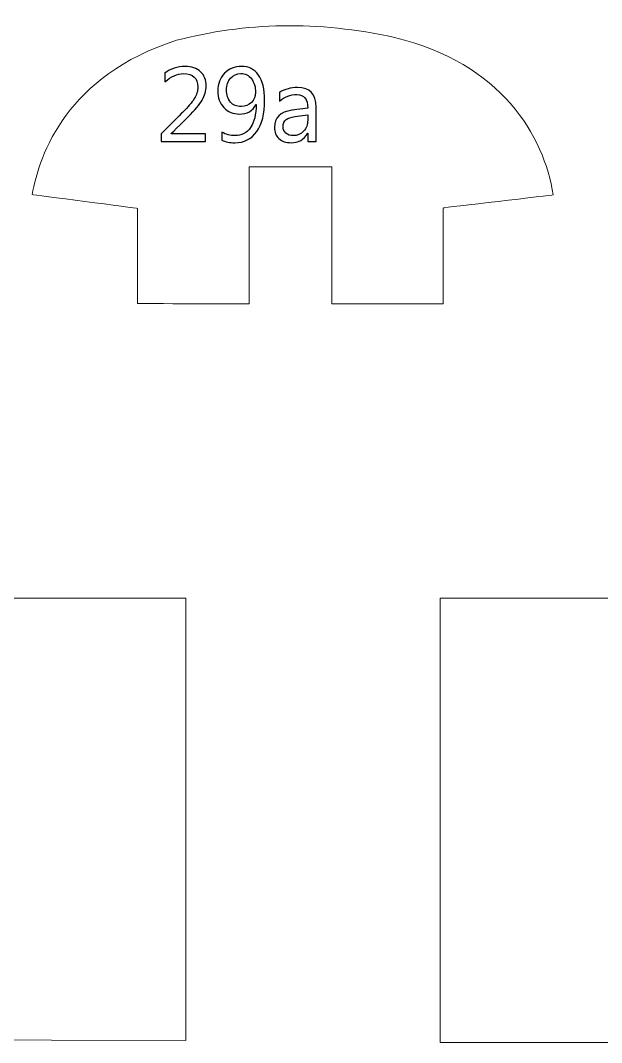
# Model space of a CAD drawing. Header units: centimetres. Extents: x -494 to 505, y -672 to 577.
# Drawn here: x -279.7 to -220.5, y -547.1 to -442.8 of the extents above; entities that cross this region are included whole.
import ezdxf

# ---------------------------------------------------------------- set-up
doc = ezdxf.new("R2010")
doc.units = ezdxf.units.CM
doc.header["$MEASUREMENT"] = 0
doc.layers.add('Camada 1', color=7, linetype='Continuous')
doc.layers.add('Camada 2', color=10, linetype='Continuous')

msp = doc.modelspace()

# ---------------------------------------------------------------- linework, layer by layer
at = {"layer": 'Camada 1', "lineweight": 9}
for points, knots in [([(-256.422398, -457.759816), (-256.422398, -457.759816), (-247.978422, -457.759816), (-247.978422, -457.759816), (-247.978422, -457.759816), (-247.978422, -457.759816), (-247.98401, -471.715084), (-247.98401, -471.715084), (-247.98401, -471.715084), (-247.98401, -471.715084), (-236.638084, -471.712036), (-236.638084, -471.712036), (-236.638084, -471.712036), (-236.638084, -471.712036), (-236.630464, -461.922622), (-236.630464, -461.922622), (-236.630464, -461.922622), (-236.630464, -461.922622), (-225.43389, -460.614014), (-225.43389, -460.614014), (-225.43389, -460.614014), (-226.36734, -454.582022), (-230.740712, -447.15811), (-241.594894, -444.54826), (-241.594894, -444.54826), (-249.428508, -442.811154), (-256.798318, -443.019688), (-263.825228, -444.83655), (-263.825228, -444.83655), (-274.968716, -448.43954), (-277.754588, -456.37323), (-278.519636, -460.575406), (-278.519636, -460.575406), (-278.519636, -460.575406), (-267.78966, -461.975962), (-267.78966, -461.975962), (-267.78966, -461.975962), (-267.78966, -461.975962), (-267.788136, -471.695272), (-267.788136, -471.695272), (-267.788136, -471.695272), (-267.788136, -471.695272), (-256.421382, -471.714068), (-256.421382, -471.714068), (-256.421382, -471.714068), (-256.421382, -471.714068), (-256.422398, -457.759816), (-256.422398, -457.759816)], [0, 0, 0, 0, 0.0769230769, 0.0769230769, 0.0769230769, 0.0769230869, 0.1538461538, 0.1538461538, 0.1538461538, 0.1538461638, 0.2307692308, 0.2307692308, 0.2307692308, 0.2307692408, 0.3076923077, 0.3076923077, 0.3076923077, 0.3076923177, 0.3846153846, 0.3846153846, 0.3846153846, 0.3846153946, 0.4615384615, 0.4615384615, 0.4615384615, 0.4615384715, 0.5384615385, 0.5384615385, 0.5384615385, 0.5384615485, 0.6153846154, 0.6153846154, 0.6153846154, 0.6153846254, 0.6923076923, 0.6923076923, 0.6923076923, 0.6923077023, 0.7692307692, 0.7692307692, 0.7692307692, 0.7692307792, 0.8461538462, 0.8461538462, 0.8461538462, 0.8461538562, 1, 1, 1, 1]), ([(-262.855202, -546.863016), (-262.855202, -546.863016), (-344.95359, -546.659816), (-344.95359, -546.659816), (-344.95359, -546.659816), (-344.95359, -546.659816), (-364.799626, -537.873956), (-364.799626, -537.873956), (-364.799626, -537.873956), (-364.799626, -537.873956), (-364.794038, -520.704318), (-364.794038, -520.704318), (-364.794038, -520.704318), (-364.794038, -520.704318), (-349.602298, -520.723622), (-349.602298, -520.723622), (-349.602298, -520.723622), (-349.602298, -520.723622), (-334.390238, -501.736868), (-334.390238, -501.736868), (-334.390238, -501.736868), (-334.390238, -501.736868), (-262.855202, -501.736868), (-262.855202, -501.736868), (-262.855202, -501.736868), (-262.855202, -501.736868), (-262.855202, -546.863016), (-262.855202, -546.863016)], [0, 0, 0, 0, 0.125, 0.125, 0.125, 0.12500001, 0.25, 0.25, 0.25, 0.25000001, 0.375, 0.375, 0.375, 0.37500001, 0.5, 0.5, 0.5, 0.50000001, 0.625, 0.625, 0.625, 0.62500001, 0.75, 0.75, 0.75, 0.75000001, 1, 1, 1, 1]), ([(-236.947202, -547.066216), (-236.947202, -547.066216), (-154.793188, -547.066216), (-154.793188, -547.066216), (-154.793188, -547.066216), (-154.793188, -547.066216), (-134.681214, -537.873956), (-134.681214, -537.873956), (-134.681214, -537.873956), (-134.681214, -537.873956), (-134.686802, -520.704318), (-134.686802, -520.704318), (-134.686802, -520.704318), (-134.686802, -520.704318), (-149.926548, -520.723622), (-149.926548, -520.723622), (-149.926548, -520.723622), (-149.926548, -520.723622), (-165.186614, -501.736868), (-165.186614, -501.736868), (-165.186614, -501.736868), (-165.186614, -501.736868), (-236.947202, -501.736868), (-236.947202, -501.736868), (-236.947202, -501.736868), (-236.947202, -501.736868), (-236.947202, -547.066216), (-236.947202, -547.066216)], [0, 0, 0, 0, 0.125, 0.125, 0.125, 0.12500001, 0.25, 0.25, 0.25, 0.25000001, 0.375, 0.375, 0.375, 0.37500001, 0.5, 0.5, 0.5, 0.50000001, 0.625, 0.625, 0.625, 0.62500001, 0.75, 0.75, 0.75, 0.75000001, 1, 1, 1, 1])]:
    msp.add_open_spline(points, degree=3, knots=knots, dxfattribs=at)
at = {"layer": 'Camada 2'}
for points, knots in [([(-260.858, -455.153776), (-260.858, -455.153776), (-265.39571, -455.153776), (-265.39571, -455.153776), (-265.39571, -455.153776), (-265.39571, -455.153776), (-265.39571, -454.390252), (-265.39571, -454.390252), (-265.39571, -454.390252), (-265.39571, -454.390252), (-263.202166, -452.189596), (-263.202166, -452.189596), (-263.202166, -452.189596), (-262.641334, -451.628764), (-262.241538, -451.162674), (-262.003286, -450.789802), (-262.003286, -450.789802), (-261.763002, -450.417184), (-261.643114, -450.017388), (-261.643114, -449.594478), (-261.643114, -449.594478), (-261.643114, -449.1609), (-261.766812, -448.823842), (-262.015732, -448.58559), (-262.015732, -448.58559), (-262.264906, -448.347338), (-262.617966, -448.228974), (-263.07669, -448.228974), (-263.07669, -448.228974), (-263.748774, -448.228974), (-264.392156, -448.51574), (-265.008614, -449.089272), (-265.008614, -449.089272), (-265.008614, -449.089272), (-265.008614, -448.186048), (-265.008614, -448.186048), (-265.008614, -448.186048), (-264.420858, -447.72707), (-263.736328, -447.497708), (-262.956802, -447.497708), (-262.956802, -447.497708), (-262.284718, -447.497708), (-261.75589, -447.680588), (-261.370572, -448.044316), (-261.370572, -448.044316), (-260.985254, -448.408044), (-260.793484, -448.897502), (-260.793484, -449.510404), (-260.793484, -449.510404), (-260.793484, -449.992496), (-260.926072, -450.465444), (-261.19328, -450.9262), (-261.19328, -450.9262), (-261.458456, -451.386702), (-261.936992, -451.958456), (-262.626856, -452.641208), (-262.626856, -452.641208), (-262.626856, -452.641208), (-264.363454, -454.357994), (-264.363454, -454.357994), (-264.363454, -454.357994), (-264.363454, -454.357994), (-264.363454, -454.379584), (-264.363454, -454.379584), (-264.363454, -454.379584), (-264.363454, -454.379584), (-260.858, -454.379584), (-260.858, -454.379584), (-260.858, -454.379584), (-260.858, -454.379584), (-260.858, -455.153776), (-260.858, -455.153776)], [0, 0, 0, 0, 0.0526315789, 0.0526315789, 0.0526315789, 0.0526315889, 0.1052631579, 0.1052631579, 0.1052631579, 0.1052631679, 0.1578947368, 0.1578947368, 0.1578947368, 0.1578947468, 0.2105263158, 0.2105263158, 0.2105263158, 0.2105263258, 0.2631578947, 0.2631578947, 0.2631578947, 0.2631579047, 0.3157894737, 0.3157894737, 0.3157894737, 0.3157894837, 0.3684210526, 0.3684210526, 0.3684210526, 0.3684210626, 0.4210526316, 0.4210526316, 0.4210526316, 0.4210526416, 0.4736842105, 0.4736842105, 0.4736842105, 0.4736842205, 0.5263157895, 0.5263157895, 0.5263157895, 0.5263157995, 0.5789473684, 0.5789473684, 0.5789473684, 0.5789473784, 0.6315789474, 0.6315789474, 0.6315789474, 0.6315789574, 0.6842105263, 0.6842105263, 0.6842105263, 0.6842105363, 0.7368421053, 0.7368421053, 0.7368421053, 0.7368421153, 0.7894736842, 0.7894736842, 0.7894736842, 0.7894736942, 0.8421052632, 0.8421052632, 0.8421052632, 0.8421052732, 0.8947368421, 0.8947368421, 0.8947368421, 0.8947368521, 1, 1, 1, 1]), ([(-259.202174, -455.031856), (-259.202174, -455.031856), (-259.202174, -454.205848), (-259.202174, -454.205848), (-259.202174, -454.205848), (-258.78282, -454.4441), (-258.33832, -454.562464), (-257.868928, -454.562464), (-257.868928, -454.562464), (-257.1877, -454.562464), (-256.65557, -454.286366), (-256.277364, -453.736202), (-256.277364, -453.736202), (-255.89738, -453.186038), (-255.707388, -452.402956), (-255.707388, -451.390258), (-255.707388, -451.390258), (-255.714754, -451.393814), (-255.721866, -451.393814), (-255.728978, -451.390258), (-255.728978, -451.390258), (-256.04978, -452.035418), (-256.610612, -452.357998), (-257.406394, -452.357998), (-257.406394, -452.357998), (-258.051554, -452.357998), (-258.578604, -452.139304), (-258.99237, -451.70217), (-258.99237, -451.70217), (-259.404612, -451.264782), (-259.61086, -450.700394), (-259.61086, -450.012054), (-259.61086, -450.012054), (-259.61086, -449.277232), (-259.385054, -448.673474), (-258.931664, -448.203828), (-258.931664, -448.203828), (-258.47802, -447.732404), (-257.899154, -447.497708), (-257.191256, -447.497708), (-257.191256, -447.497708), (-256.4511, -447.497708), (-255.872488, -447.791586), (-255.458468, -448.377818), (-255.458468, -448.377818), (-255.044448, -448.963796), (-254.836422, -449.818506), (-254.836422, -450.938646), (-254.836422, -450.938646), (-254.836422, -452.329296), (-255.105408, -453.401176), (-255.64465, -454.153778), (-255.64465, -454.153778), (-256.182368, -454.90638), (-256.931414, -455.282808), (-257.890264, -455.282808), (-257.890264, -455.282808), (-258.393946, -455.282808), (-258.83108, -455.19848), (-259.202174, -455.031856)], [0, 0, 0, 0, 0.0625, 0.0625, 0.0625, 0.06250001, 0.125, 0.125, 0.125, 0.12500001, 0.1875, 0.1875, 0.1875, 0.18750001, 0.25, 0.25, 0.25, 0.25000001, 0.3125, 0.3125, 0.3125, 0.31250001, 0.375, 0.375, 0.375, 0.37500001, 0.4375, 0.4375, 0.4375, 0.43750001, 0.5, 0.5, 0.5, 0.50000001, 0.5625, 0.5625, 0.5625, 0.56250001, 0.625, 0.625, 0.625, 0.62500001, 0.6875, 0.6875, 0.6875, 0.68750001, 0.75, 0.75, 0.75, 0.75000001, 0.8125, 0.8125, 0.8125, 0.81250001, 0.875, 0.875, 0.875, 0.87500001, 1, 1, 1, 1]), ([(-257.272028, -448.228974), (-257.687826, -448.228974), (-258.033774, -448.38493), (-258.311396, -448.698366), (-258.311396, -448.698366), (-258.589272, -449.012056), (-258.728972, -449.410074), (-258.728972, -449.893944), (-258.728972, -449.893944), (-258.728972, -450.422518), (-258.592828, -450.838316), (-258.32054, -451.141084), (-258.32054, -451.141084), (-258.047998, -451.444106), (-257.678936, -451.594474), (-257.212846, -451.594474), (-257.212846, -451.594474), (-256.80797, -451.594474), (-256.465578, -451.456552), (-256.184146, -451.180708), (-256.184146, -451.180708), (-255.902714, -450.902832), (-255.761236, -450.565774), (-255.761236, -450.166232), (-255.761236, -450.166232), (-255.761236, -449.596256), (-255.900936, -449.13042), (-256.18059, -448.770248), (-256.18059, -448.770248), (-256.460244, -448.410076), (-256.823972, -448.228974), (-257.272028, -448.228974)], [0, 0, 0, 0, 0.1111111111, 0.1111111111, 0.1111111111, 0.1111111211, 0.2222222222, 0.2222222222, 0.2222222222, 0.2222222322, 0.3333333333, 0.3333333333, 0.3333333333, 0.3333333433, 0.4444444444, 0.4444444444, 0.4444444444, 0.4444444544, 0.5555555556, 0.5555555556, 0.5555555556, 0.5555555656, 0.6666666667, 0.6666666667, 0.6666666667, 0.6666666767, 0.7777777778, 0.7777777778, 0.7777777778, 0.7777777878, 1, 1, 1, 1]), ([(-249.589036, -455.153776), (-249.589036, -455.153776), (-250.449334, -455.153776), (-250.449334, -455.153776), (-250.449334, -455.153776), (-250.449334, -455.153776), (-250.449334, -454.31329), (-250.449334, -454.31329), (-250.449334, -454.31329), (-250.449334, -454.31329), (-250.470924, -454.31329), (-250.470924, -454.31329), (-250.470924, -454.31329), (-250.84532, -454.960228), (-251.395484, -455.282808), (-252.124972, -455.282808), (-252.124972, -455.282808), (-252.660912, -455.282808), (-253.080266, -455.14133), (-253.383034, -454.856342), (-253.383034, -454.856342), (-253.686056, -454.573132), (-253.836424, -454.196704), (-253.836424, -453.727312), (-253.836424, -453.727312), (-253.836424, -452.721726), (-253.245112, -452.135748), (-252.062234, -451.970902), (-252.062234, -451.970902), (-252.062234, -451.970902), (-250.449334, -451.745096), (-250.449334, -451.745096), (-250.449334, -451.745096), (-250.449334, -450.827648), (-250.81865, -450.36867), (-251.556774, -450.36867), (-251.556774, -450.36867), (-252.203966, -450.36867), (-252.788166, -450.59092), (-253.309628, -451.03542), (-253.309628, -451.03542), (-253.309628, -451.03542), (-253.309628, -450.153786), (-253.309628, -450.153786), (-253.309628, -450.153786), (-252.781054, -449.816728), (-252.173486, -449.648326), (-251.483368, -449.648326), (-251.483368, -449.648326), (-250.219972, -449.648326), (-249.589036, -450.316854), (-249.589036, -451.655434), (-249.589036, -451.655434), (-249.589036, -451.655434), (-249.589036, -455.153776), (-249.589036, -455.153776)], [0, 0, 0, 0, 0.0666666667, 0.0666666667, 0.0666666667, 0.0666666767, 0.1333333333, 0.1333333333, 0.1333333333, 0.1333333433, 0.2, 0.2, 0.2, 0.20000001, 0.2666666667, 0.2666666667, 0.2666666667, 0.2666666767, 0.3333333333, 0.3333333333, 0.3333333333, 0.3333333433, 0.4, 0.4, 0.4, 0.40000001, 0.4666666667, 0.4666666667, 0.4666666667, 0.4666666767, 0.5333333333, 0.5333333333, 0.5333333333, 0.5333333433, 0.6, 0.6, 0.6, 0.60000001, 0.6666666667, 0.6666666667, 0.6666666667, 0.6666666767, 0.7333333333, 0.7333333333, 0.7333333333, 0.7333333433, 0.8, 0.8, 0.8, 0.80000001, 0.8666666667, 0.8666666667, 0.8666666667, 0.8666666767, 1, 1, 1, 1]), ([(-250.449334, -452.433182), (-250.449334, -452.433182), (-251.746766, -452.612506), (-251.746766, -452.612506), (-251.746766, -452.612506), (-252.146562, -452.668132), (-252.447552, -452.768462), (-252.64999, -452.90994), (-252.64999, -452.90994), (-252.852682, -453.05345), (-252.95479, -453.304402), (-252.95479, -453.666352), (-252.95479, -453.666352), (-252.95479, -453.92975), (-252.861572, -454.144888), (-252.673358, -454.311512), (-252.673358, -454.311512), (-252.486922, -454.478136), (-252.236224, -454.562464), (-251.92609, -454.562464), (-251.92609, -454.562464), (-251.497846, -454.562464), (-251.144786, -454.411842), (-250.86691, -454.11263), (-250.86691, -454.11263), (-250.589034, -453.811386), (-250.449334, -453.431656), (-250.449334, -452.9709), (-250.449334, -452.9709), (-250.449334, -452.9709), (-250.449334, -452.433182), (-250.449334, -452.433182)], [0, 0, 0, 0, 0.1111111111, 0.1111111111, 0.1111111111, 0.1111111211, 0.2222222222, 0.2222222222, 0.2222222222, 0.2222222322, 0.3333333333, 0.3333333333, 0.3333333333, 0.3333333433, 0.4444444444, 0.4444444444, 0.4444444444, 0.4444444544, 0.5555555556, 0.5555555556, 0.5555555556, 0.5555555656, 0.6666666667, 0.6666666667, 0.6666666667, 0.6666666767, 0.7777777778, 0.7777777778, 0.7777777778, 0.7777777878, 1, 1, 1, 1])]:
    msp.add_open_spline(points, degree=3, knots=knots, dxfattribs=at)
at = {"layer": 'Camada 2', "lineweight": 9}
for points, knots in [([(-260.858, -455.153776), (-260.858, -455.153776), (-265.39571, -455.153776), (-265.39571, -455.153776), (-265.39571, -455.153776), (-265.39571, -455.153776), (-265.39571, -454.390252), (-265.39571, -454.390252), (-265.39571, -454.390252), (-265.39571, -454.390252), (-263.202166, -452.189596), (-263.202166, -452.189596), (-263.202166, -452.189596), (-262.641334, -451.628764), (-262.241538, -451.162674), (-262.003286, -450.789802), (-262.003286, -450.789802), (-261.763002, -450.417184), (-261.643114, -450.017388), (-261.643114, -449.594478), (-261.643114, -449.594478), (-261.643114, -449.1609), (-261.766812, -448.823842), (-262.015732, -448.58559), (-262.015732, -448.58559), (-262.264906, -448.347338), (-262.617966, -448.228974), (-263.07669, -448.228974), (-263.07669, -448.228974), (-263.748774, -448.228974), (-264.392156, -448.51574), (-265.008614, -449.089272), (-265.008614, -449.089272), (-265.008614, -449.089272), (-265.008614, -448.186048), (-265.008614, -448.186048), (-265.008614, -448.186048), (-264.420858, -447.72707), (-263.736328, -447.497708), (-262.956802, -447.497708), (-262.956802, -447.497708), (-262.284718, -447.497708), (-261.75589, -447.680588), (-261.370572, -448.044316), (-261.370572, -448.044316), (-260.985254, -448.408044), (-260.793484, -448.897502), (-260.793484, -449.510404), (-260.793484, -449.510404), (-260.793484, -449.992496), (-260.926072, -450.465444), (-261.19328, -450.9262), (-261.19328, -450.9262), (-261.458456, -451.386702), (-261.936992, -451.958456), (-262.626856, -452.641208), (-262.626856, -452.641208), (-262.626856, -452.641208), (-264.363454, -454.357994), (-264.363454, -454.357994), (-264.363454, -454.357994), (-264.363454, -454.357994), (-264.363454, -454.379584), (-264.363454, -454.379584), (-264.363454, -454.379584), (-264.363454, -454.379584), (-260.858, -454.379584), (-260.858, -454.379584), (-260.858, -454.379584), (-260.858, -454.379584), (-260.858, -455.153776), (-260.858, -455.153776)], [0, 0, 0, 0, 0.0526315789, 0.0526315789, 0.0526315789, 0.0526315889, 0.1052631579, 0.1052631579, 0.1052631579, 0.1052631679, 0.1578947368, 0.1578947368, 0.1578947368, 0.1578947468, 0.2105263158, 0.2105263158, 0.2105263158, 0.2105263258, 0.2631578947, 0.2631578947, 0.2631578947, 0.2631579047, 0.3157894737, 0.3157894737, 0.3157894737, 0.3157894837, 0.3684210526, 0.3684210526, 0.3684210526, 0.3684210626, 0.4210526316, 0.4210526316, 0.4210526316, 0.4210526416, 0.4736842105, 0.4736842105, 0.4736842105, 0.4736842205, 0.5263157895, 0.5263157895, 0.5263157895, 0.5263157995, 0.5789473684, 0.5789473684, 0.5789473684, 0.5789473784, 0.6315789474, 0.6315789474, 0.6315789474, 0.6315789574, 0.6842105263, 0.6842105263, 0.6842105263, 0.6842105363, 0.7368421053, 0.7368421053, 0.7368421053, 0.7368421153, 0.7894736842, 0.7894736842, 0.7894736842, 0.7894736942, 0.8421052632, 0.8421052632, 0.8421052632, 0.8421052732, 0.8947368421, 0.8947368421, 0.8947368421, 0.8947368521, 1, 1, 1, 1]), ([(-259.202174, -455.031856), (-259.202174, -455.031856), (-259.202174, -454.205848), (-259.202174, -454.205848), (-259.202174, -454.205848), (-258.78282, -454.4441), (-258.33832, -454.562464), (-257.868928, -454.562464), (-257.868928, -454.562464), (-257.1877, -454.562464), (-256.65557, -454.286366), (-256.277364, -453.736202), (-256.277364, -453.736202), (-255.89738, -453.186038), (-255.707388, -452.402956), (-255.707388, -451.390258), (-255.707388, -451.390258), (-255.714754, -451.393814), (-255.721866, -451.393814), (-255.728978, -451.390258), (-255.728978, -451.390258), (-256.04978, -452.035418), (-256.610612, -452.357998), (-257.406394, -452.357998), (-257.406394, -452.357998), (-258.051554, -452.357998), (-258.578604, -452.139304), (-258.99237, -451.70217), (-258.99237, -451.70217), (-259.404612, -451.264782), (-259.61086, -450.700394), (-259.61086, -450.012054), (-259.61086, -450.012054), (-259.61086, -449.277232), (-259.385054, -448.673474), (-258.931664, -448.203828), (-258.931664, -448.203828), (-258.47802, -447.732404), (-257.899154, -447.497708), (-257.191256, -447.497708), (-257.191256, -447.497708), (-256.4511, -447.497708), (-255.872488, -447.791586), (-255.458468, -448.377818), (-255.458468, -448.377818), (-255.044448, -448.963796), (-254.836422, -449.818506), (-254.836422, -450.938646), (-254.836422, -450.938646), (-254.836422, -452.329296), (-255.105408, -453.401176), (-255.64465, -454.153778), (-255.64465, -454.153778), (-256.182368, -454.90638), (-256.931414, -455.282808), (-257.890264, -455.282808), (-257.890264, -455.282808), (-258.393946, -455.282808), (-258.83108, -455.19848), (-259.202174, -455.031856)], [0, 0, 0, 0, 0.0625, 0.0625, 0.0625, 0.06250001, 0.125, 0.125, 0.125, 0.12500001, 0.1875, 0.1875, 0.1875, 0.18750001, 0.25, 0.25, 0.25, 0.25000001, 0.3125, 0.3125, 0.3125, 0.31250001, 0.375, 0.375, 0.375, 0.37500001, 0.4375, 0.4375, 0.4375, 0.43750001, 0.5, 0.5, 0.5, 0.50000001, 0.5625, 0.5625, 0.5625, 0.56250001, 0.625, 0.625, 0.625, 0.62500001, 0.6875, 0.6875, 0.6875, 0.68750001, 0.75, 0.75, 0.75, 0.75000001, 0.8125, 0.8125, 0.8125, 0.81250001, 0.875, 0.875, 0.875, 0.87500001, 1, 1, 1, 1]), ([(-257.272028, -448.228974), (-257.687826, -448.228974), (-258.033774, -448.38493), (-258.311396, -448.698366), (-258.311396, -448.698366), (-258.589272, -449.012056), (-258.728972, -449.410074), (-258.728972, -449.893944), (-258.728972, -449.893944), (-258.728972, -450.422518), (-258.592828, -450.838316), (-258.32054, -451.141084), (-258.32054, -451.141084), (-258.047998, -451.444106), (-257.678936, -451.594474), (-257.212846, -451.594474), (-257.212846, -451.594474), (-256.80797, -451.594474), (-256.465578, -451.456552), (-256.184146, -451.180708), (-256.184146, -451.180708), (-255.902714, -450.902832), (-255.761236, -450.565774), (-255.761236, -450.166232), (-255.761236, -450.166232), (-255.761236, -449.596256), (-255.900936, -449.13042), (-256.18059, -448.770248), (-256.18059, -448.770248), (-256.460244, -448.410076), (-256.823972, -448.228974), (-257.272028, -448.228974)], [0, 0, 0, 0, 0.1111111111, 0.1111111111, 0.1111111111, 0.1111111211, 0.2222222222, 0.2222222222, 0.2222222222, 0.2222222322, 0.3333333333, 0.3333333333, 0.3333333333, 0.3333333433, 0.4444444444, 0.4444444444, 0.4444444444, 0.4444444544, 0.5555555556, 0.5555555556, 0.5555555556, 0.5555555656, 0.6666666667, 0.6666666667, 0.6666666667, 0.6666666767, 0.7777777778, 0.7777777778, 0.7777777778, 0.7777777878, 1, 1, 1, 1]), ([(-249.589036, -455.153776), (-249.589036, -455.153776), (-250.449334, -455.153776), (-250.449334, -455.153776), (-250.449334, -455.153776), (-250.449334, -455.153776), (-250.449334, -454.31329), (-250.449334, -454.31329), (-250.449334, -454.31329), (-250.449334, -454.31329), (-250.470924, -454.31329), (-250.470924, -454.31329), (-250.470924, -454.31329), (-250.84532, -454.960228), (-251.395484, -455.282808), (-252.124972, -455.282808), (-252.124972, -455.282808), (-252.660912, -455.282808), (-253.080266, -455.14133), (-253.383034, -454.856342), (-253.383034, -454.856342), (-253.686056, -454.573132), (-253.836424, -454.196704), (-253.836424, -453.727312), (-253.836424, -453.727312), (-253.836424, -452.721726), (-253.245112, -452.135748), (-252.062234, -451.970902), (-252.062234, -451.970902), (-252.062234, -451.970902), (-250.449334, -451.745096), (-250.449334, -451.745096), (-250.449334, -451.745096), (-250.449334, -450.827648), (-250.81865, -450.36867), (-251.556774, -450.36867), (-251.556774, -450.36867), (-252.203966, -450.36867), (-252.788166, -450.59092), (-253.309628, -451.03542), (-253.309628, -451.03542), (-253.309628, -451.03542), (-253.309628, -450.153786), (-253.309628, -450.153786), (-253.309628, -450.153786), (-252.781054, -449.816728), (-252.173486, -449.648326), (-251.483368, -449.648326), (-251.483368, -449.648326), (-250.219972, -449.648326), (-249.589036, -450.316854), (-249.589036, -451.655434), (-249.589036, -451.655434), (-249.589036, -451.655434), (-249.589036, -455.153776), (-249.589036, -455.153776)], [0, 0, 0, 0, 0.0666666667, 0.0666666667, 0.0666666667, 0.0666666767, 0.1333333333, 0.1333333333, 0.1333333333, 0.1333333433, 0.2, 0.2, 0.2, 0.20000001, 0.2666666667, 0.2666666667, 0.2666666667, 0.2666666767, 0.3333333333, 0.3333333333, 0.3333333333, 0.3333333433, 0.4, 0.4, 0.4, 0.40000001, 0.4666666667, 0.4666666667, 0.4666666667, 0.4666666767, 0.5333333333, 0.5333333333, 0.5333333333, 0.5333333433, 0.6, 0.6, 0.6, 0.60000001, 0.6666666667, 0.6666666667, 0.6666666667, 0.6666666767, 0.7333333333, 0.7333333333, 0.7333333333, 0.7333333433, 0.8, 0.8, 0.8, 0.80000001, 0.8666666667, 0.8666666667, 0.8666666667, 0.8666666767, 1, 1, 1, 1]), ([(-250.449334, -452.433182), (-250.449334, -452.433182), (-251.746766, -452.612506), (-251.746766, -452.612506), (-251.746766, -452.612506), (-252.146562, -452.668132), (-252.447552, -452.768462), (-252.64999, -452.90994), (-252.64999, -452.90994), (-252.852682, -453.05345), (-252.95479, -453.304402), (-252.95479, -453.666352), (-252.95479, -453.666352), (-252.95479, -453.92975), (-252.861572, -454.144888), (-252.673358, -454.311512), (-252.673358, -454.311512), (-252.486922, -454.478136), (-252.236224, -454.562464), (-251.92609, -454.562464), (-251.92609, -454.562464), (-251.497846, -454.562464), (-251.144786, -454.411842), (-250.86691, -454.11263), (-250.86691, -454.11263), (-250.589034, -453.811386), (-250.449334, -453.431656), (-250.449334, -452.9709), (-250.449334, -452.9709), (-250.449334, -452.9709), (-250.449334, -452.433182), (-250.449334, -452.433182)], [0, 0, 0, 0, 0.1111111111, 0.1111111111, 0.1111111111, 0.1111111211, 0.2222222222, 0.2222222222, 0.2222222222, 0.2222222322, 0.3333333333, 0.3333333333, 0.3333333333, 0.3333333433, 0.4444444444, 0.4444444444, 0.4444444444, 0.4444444544, 0.5555555556, 0.5555555556, 0.5555555556, 0.5555555656, 0.6666666667, 0.6666666667, 0.6666666667, 0.6666666767, 0.7777777778, 0.7777777778, 0.7777777778, 0.7777777878, 1, 1, 1, 1])]:
    msp.add_open_spline(points, degree=3, knots=knots, dxfattribs=at)

doc.saveas('drawing.dxf')
